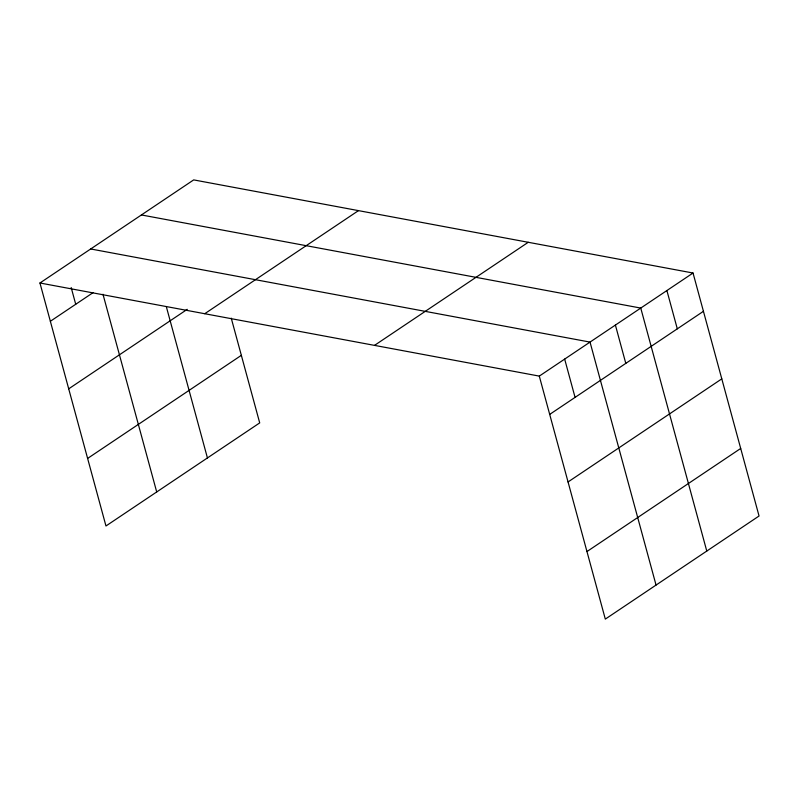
<?xml version="1.0" encoding="UTF-8"?>
<svg xmlns="http://www.w3.org/2000/svg" width="799" height="799" viewBox="0 0 799 799"><rect width="100%" height="100%" fill="white"/><g stroke="black" fill="none" stroke-linecap="round" stroke-linejoin="round"><path stroke-width="1.2" d="M39.95 282.996L193.688 179.895L693.033 273.018L759.05 516.004L605.312 619.105L539.295 376.109L39.95 282.996L105.967 525.982L259.705 422.891L231.241 318.142M50.357 321.278L92.974 292.704M68.704 388.833L187.256 309.333M204.734 313.717L358.471 210.626M87.62 458.426L241.348 355.335M374.511 345.388L528.249 242.287M539.295 376.109L693.033 273.018M549.702 414.401L703.44 311.31M568.049 481.957L721.787 378.866M586.965 551.55L740.693 448.459M141.413 214.951L640.758 308.074L706.775 551.06M90.686 248.968L590.032 342.092L656.049 585.078M666.895 290.546L677.302 328.838M615.4 325.083L625.797 363.375M564.663 359.101L575.07 397.393M166.372 306.816L207.43 457.937M102.981 294.252L156.704 491.954M71.171 287.52L75.715 304.269"/></g></svg>
